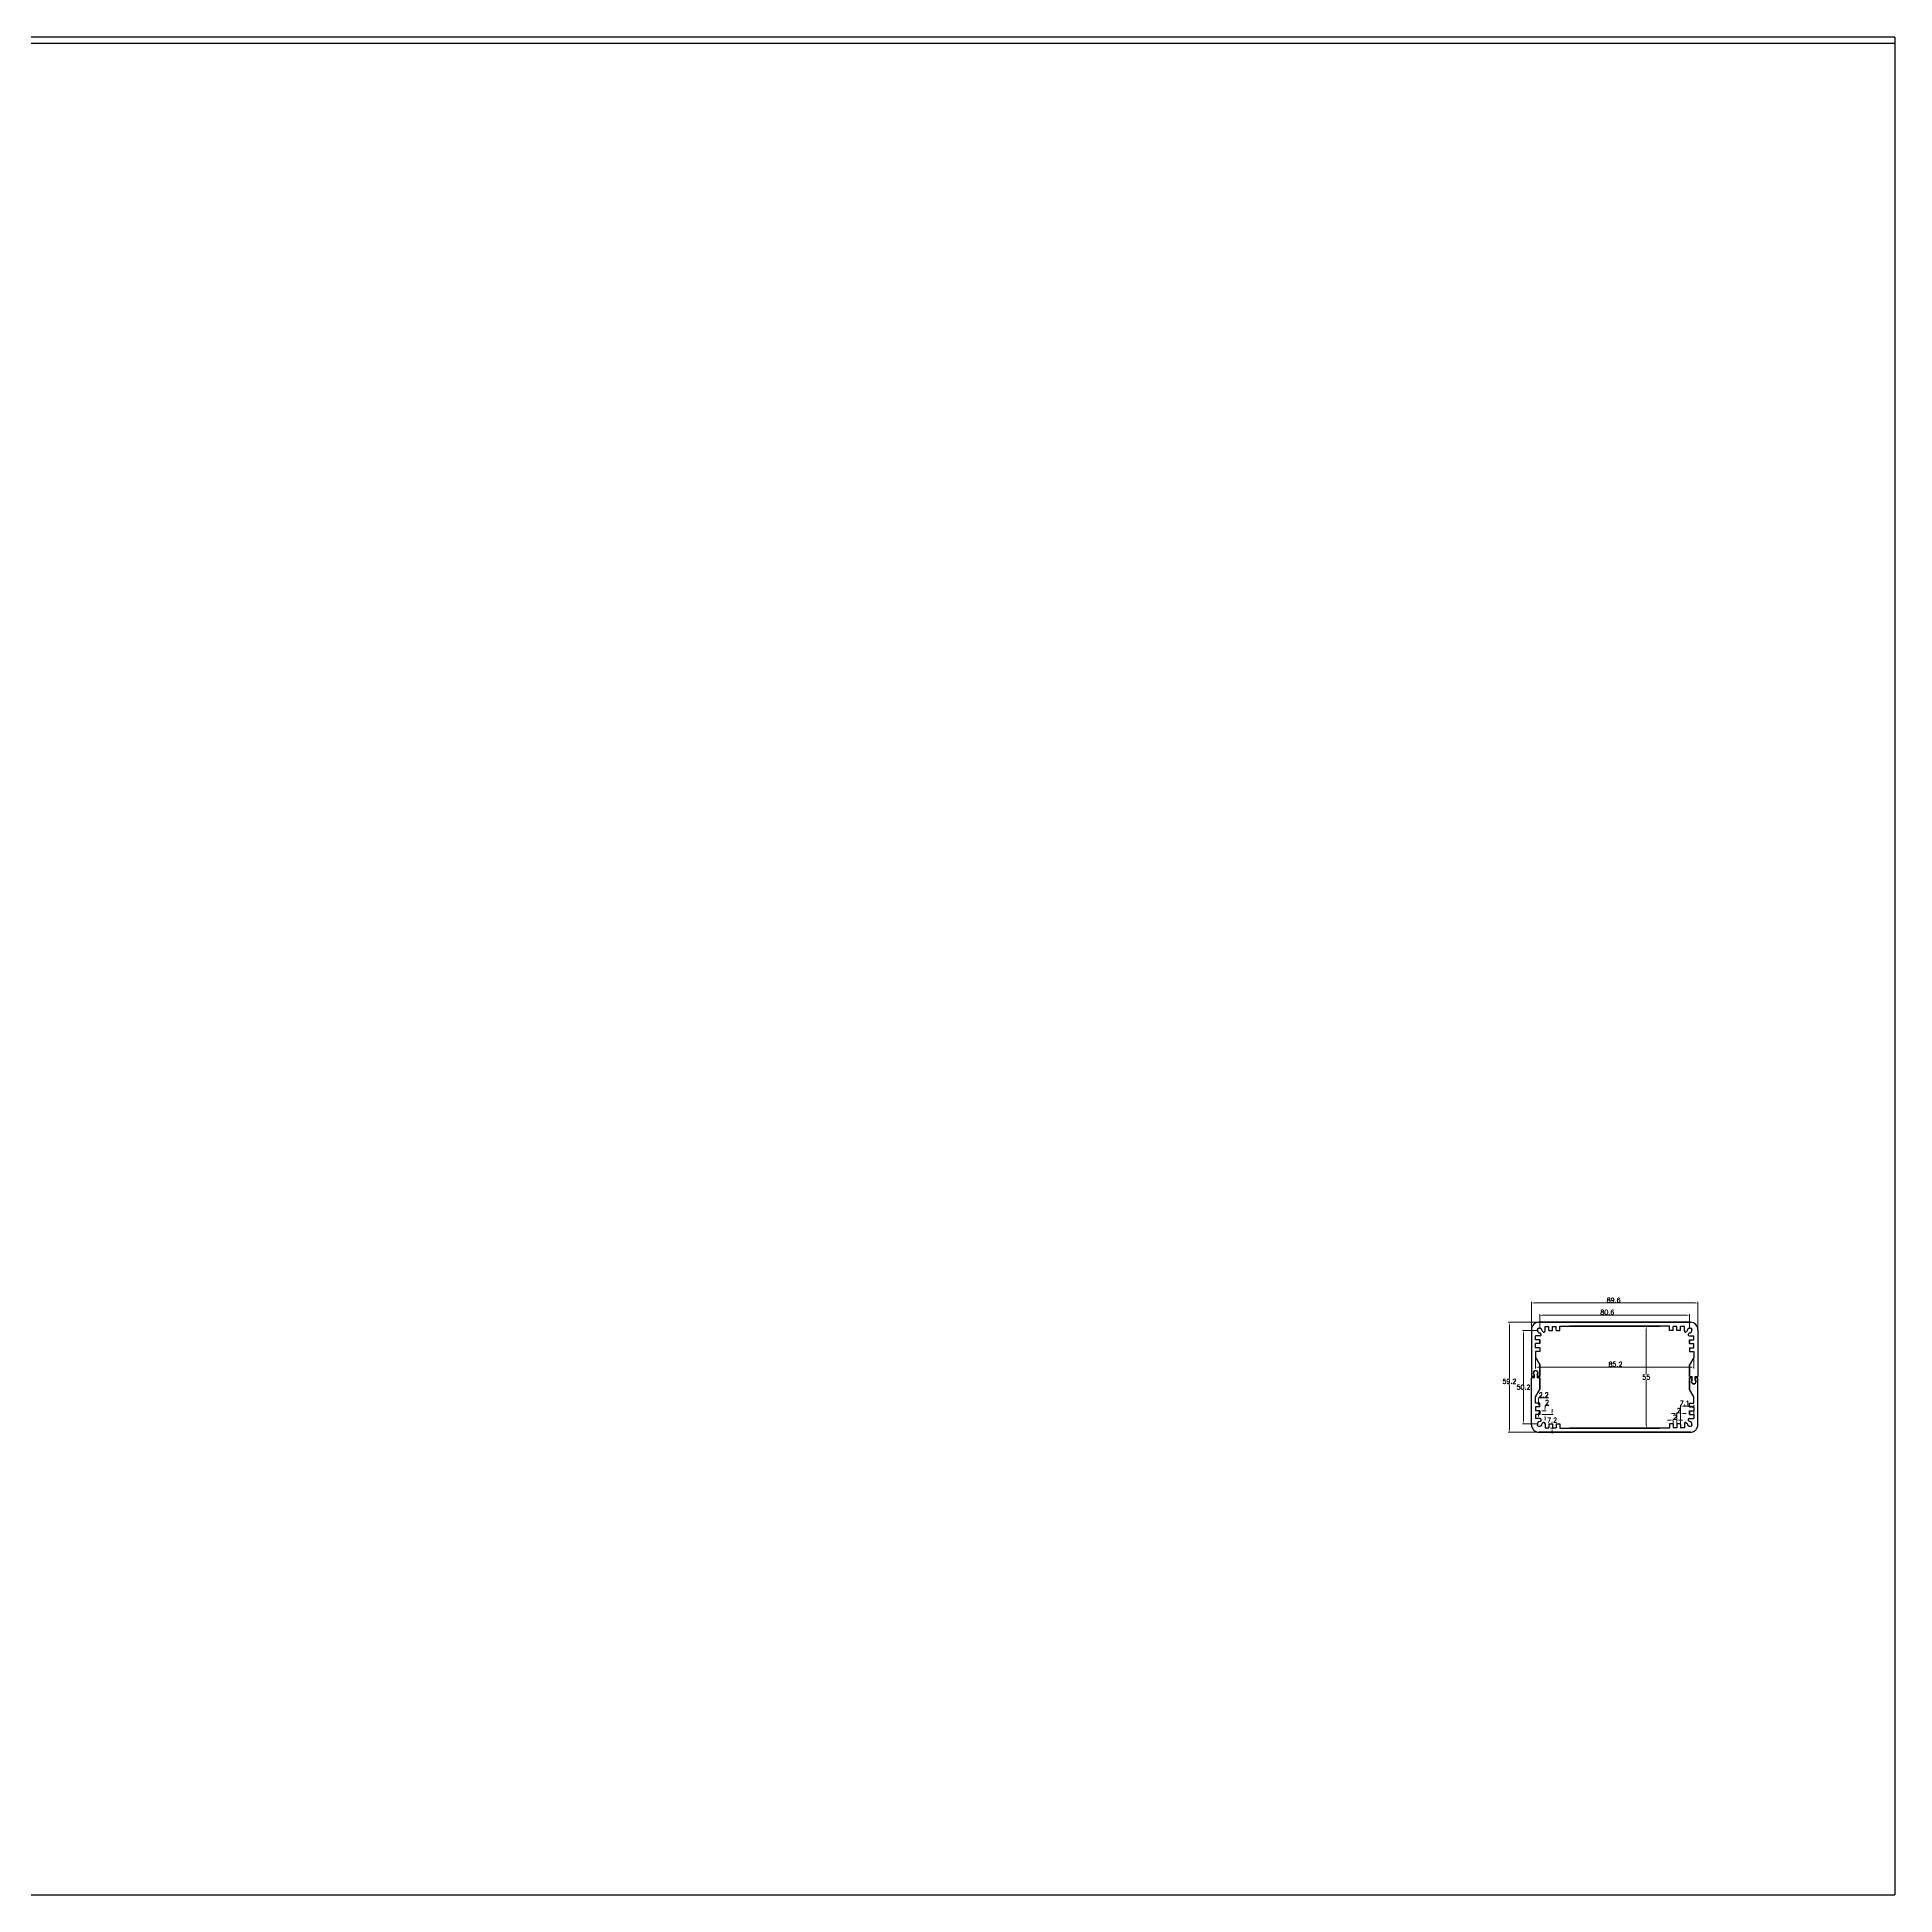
# Model space of a CAD drawing. Header units: millimetres. Extents: x 0 to 3061, y 0 to 1000.
# Drawn here: x 1000 to 2000, y 0 to 1000 of the extents above; entities that cross this region are included whole.
import ezdxf

# ---------------------------------------------------------------- set-up
doc = ezdxf.new("R2010")
doc.units = ezdxf.units.MM
doc.header["$PDMODE"] = 2
doc.header["$PDSIZE"] = 3
doc.layers.add('BORDERLINE', color=6, linetype='Continuous')
doc.styles.get("Standard").update_dxf_attribs({"font": 'txt.shx', "height": 2.5})
doc.dimstyles.new('ISO-25$0', dxfattribs={"dimtxt": 3.5, "dimasz": 1.5, "dimexe": 0.6, "dimexo": 1, "dimgap": 0.3, "dimtad": 1, "dimtih": 1, "dimtoh": 1, "dimdec": 1, "dimdsep": 46, "dimtxsty": 'Standard', "dimcen": 0, "dimclrd": 256, "dimclre": 256, "dimclrt": 256, "dimaunit": 1, "dimadec": 0, "dimazin": 3, "dimtfac": 1, "dimtdec": 1, "dimtofl": 0, "dimtmove": 0, "dimatfit": 3, "dimfxl": 0, "dimlwd": 9, "dimlwe": 9, "dimarcsym": 0})

# ---------------------------------------------------------------- blocks, each defined once
blk = doc.blocks.new('*D24')
at = {"lineweight": 9}
for p, q in [((1843.4, 306.1), (1866.8, 306.1)), ((1866.2, 304.6), (1866.2, 280.2)), ((1866.2, 252.6), (1866.2, 277.1)), ((1842, 251.1), (1866.8, 251.1))]:
    blk.add_line(p, q, dxfattribs=at)
for points in [[(1866, 304.6), (1866.5, 304.6), (1866.2, 306.1)], [(1866, 252.6), (1866.5, 252.6), (1866.2, 251.1)]]:
    blk.add_solid(points)
at = {"layer": 'Defpoints', "color": 0}
for p in [(1842.4, 306.1), (1841, 251.1), (1866.2, 251.1)]:
    blk.add_point(p, dxfattribs=at)
at = {"insert": (1866.2, 278.6), "char_height": 2.5, "attachment_point": 5}
blk.add_mtext('55', dxfattribs=at)
blk = doc.blocks.new('*D26')
at = {"lineweight": 9}
for p, q in [((1816.7, 308.2), (1791.9, 308.2)), ((1792.5, 306.7), (1792.5, 277.9)), ((1792.5, 250.5), (1792.5, 274.8)), ((1810.2, 249), (1791.9, 249))]:
    blk.add_line(p, q, dxfattribs=at)
for points in [[(1792.2, 306.7), (1792.7, 306.7), (1792.5, 308.2)], [(1792.2, 250.5), (1792.7, 250.5), (1792.5, 249)]]:
    blk.add_solid(points)
at = {"layer": 'Defpoints', "color": 0}
for p in [(1792.5, 308.2), (1817.7, 308.2), (1811.2, 249)]:
    blk.add_point(p, dxfattribs=at)
at = {"insert": (1792.5, 276.4), "char_height": 2.5, "attachment_point": 5}
blk.add_mtext('59.2', dxfattribs=at)
blk = doc.blocks.new('*D27')
at = {"lineweight": 9}
for p, q in [((1807.9, 303.7), (1799.5, 303.7)), ((1800.1, 302.2), (1800.1, 274.8)), ((1800.1, 255), (1800.1, 271.7)), ((1807.9, 253.5), (1799.5, 253.5))]:
    blk.add_line(p, q, dxfattribs=at)
for points in [[(1799.9, 302.2), (1800.4, 302.2), (1800.1, 303.7)], [(1799.9, 255), (1800.4, 255), (1800.1, 253.5)]]:
    blk.add_solid(points)
at = {"layer": 'Defpoints', "color": 0}
for p in [(1808.9, 303.7), (1800.1, 253.5), (1808.9, 253.5)]:
    blk.add_point(p, dxfattribs=at)
at = {"insert": (1800.1, 273.3), "char_height": 2.5, "attachment_point": 5}
blk.add_mtext('50.2', dxfattribs=at)
blk = doc.blocks.new('*D28')
at = {"lineweight": 9}
for p, q in [((1808.9, 304.7), (1808.9, 312.6)), ((1810.4, 312), (1888, 312)), ((1889.5, 304.7), (1889.5, 312.6))]:
    blk.add_line(p, q, dxfattribs=at)
for points in [[(1810.4, 312.2), (1810.4, 311.7), (1808.9, 312)], [(1888, 312.2), (1888, 311.7), (1889.5, 312)]]:
    blk.add_solid(points)
at = {"layer": 'Defpoints', "color": 0}
for p in [(1889.5, 312), (1808.9, 303.7), (1889.5, 303.7)]:
    blk.add_point(p, dxfattribs=at)
at = {"insert": (1845.2, 313.6), "char_height": 2.5, "attachment_point": 5}
blk.add_mtext('80.6', dxfattribs=at)
blk = doc.blocks.new('*D29')
at = {"lineweight": 9}
for p, q in [((1804.4, 304.7), (1804.4, 319.2)), ((1805.9, 318.6), (1892.5, 318.6)), ((1894, 302.8), (1894, 319.2))]:
    blk.add_line(p, q, dxfattribs=at)
for points in [[(1805.9, 318.8), (1805.9, 318.3), (1804.4, 318.6)], [(1892.5, 318.8), (1892.5, 318.3), (1894, 318.6)]]:
    blk.add_solid(points)
at = {"layer": 'Defpoints', "color": 0}
for p in [(1894, 318.6), (1804.4, 303.7), (1894, 301.8)]:
    blk.add_point(p, dxfattribs=at)
at = {"insert": (1848.6, 320.1), "char_height": 2.5, "attachment_point": 5}
blk.add_mtext('89.6', dxfattribs=at)
blk = doc.blocks.new('*D36')
at = {"lineweight": 9}
for p, q in [((1806.6, 289.9), (1806.6, 283.4)), ((1808.1, 284), (1890.3, 284)), ((1891.8, 288.2), (1891.8, 283.4))]:
    blk.add_line(p, q, dxfattribs=at)
for points in [[(1808.1, 284.3), (1808.1, 283.8), (1806.6, 284)], [(1890.3, 284.3), (1890.3, 283.8), (1891.8, 284)]]:
    blk.add_solid(points)
at = {"layer": 'Defpoints', "color": 0}
for p in [(1806.6, 290.9), (1891.8, 289.2), (1891.8, 284)]:
    blk.add_point(p, dxfattribs=at)
at = {"insert": (1849.6, 285.6), "char_height": 2.5, "attachment_point": 5}
blk.add_mtext('85.2', dxfattribs=at)
blk = doc.blocks.new('*D37')
at = {"lineweight": 9}
for p, q in [((1807.9, 262.7), (1807.6, 262.7)), ((1807.9, 260.5), (1807.6, 260.5)), ((1808.2, 264.2), (1808.2, 267.6)), ((1808.2, 267.6), (1813.5, 267.6)), ((1808.2, 259), (1808.2, 257.5))]:
    blk.add_line(p, q, dxfattribs=at)
for points in [[(1807.9, 264.2), (1808.4, 264.2), (1808.2, 262.7)], [(1807.9, 259), (1808.4, 259), (1808.2, 260.5)]]:
    blk.add_solid(points)
at = {"layer": 'Defpoints', "color": 0}
for p in [(1808.2, 260.5), (1808.9, 262.7), (1808.9, 260.5)]:
    blk.add_point(p, dxfattribs=at)
at = {"insert": (1811, 269.1), "char_height": 2.5, "attachment_point": 5}
blk.add_mtext('2.2', dxfattribs=at)
blk = doc.blocks.new('*D38')
at = {"lineweight": 9}
for p, q in [((1809.9, 260.5), (1812.3, 260.5)), ((1811.7, 262), (1811.7, 263.5)), ((1811.7, 263.5), (1813.7, 263.5)), ((1809.9, 258.5), (1812.3, 258.5)), ((1811.7, 257), (1811.7, 255.5))]:
    blk.add_line(p, q, dxfattribs=at)
for points in [[(1811.4, 262), (1811.9, 262), (1811.7, 260.5)], [(1811.4, 257), (1811.9, 257), (1811.7, 258.5)]]:
    blk.add_solid(points)
at = {"layer": 'Defpoints', "color": 0}
for p in [(1808.9, 260.5), (1808.9, 258.5), (1811.7, 258.5)]:
    blk.add_point(p, dxfattribs=at)
at = {"insert": (1812.8, 265.1), "char_height": 2.5, "attachment_point": 5}
blk.add_mtext('2', dxfattribs=at)
blk = doc.blocks.new('*D39')
at = {"lineweight": 9}
for p, q in [((1815.5, 260), (1815.5, 261.5)), ((1809.9, 258.5), (1816.1, 258.5)), ((1814.7, 251.3), (1816.1, 251.3)), ((1815.5, 249.8), (1815.5, 248.3))]:
    blk.add_line(p, q, dxfattribs=at)
for points in [[(1815.2, 260), (1815.7, 260), (1815.5, 258.5)], [(1815.2, 249.8), (1815.7, 249.8), (1815.5, 251.3)]]:
    blk.add_solid(points)
at = {"layer": 'Defpoints', "color": 0}
for p in [(1808.9, 258.5), (1813.7, 251.3), (1815.5, 251.3)]:
    blk.add_point(p, dxfattribs=at)
at = {"insert": (1815.5, 255.5), "char_height": 2.5, "attachment_point": 5}
blk.add_mtext('7.2', dxfattribs=at)
blk = doc.blocks.new('*D40')
at = {"lineweight": 9}
for p, q in [((1879.2, 255.6), (1877.7, 255.6)), ((1880.7, 252.3), (1880.7, 256.2)), ((1882.7, 252.3), (1882.7, 256.2)), ((1884.2, 255.6), (1885.7, 255.6))]:
    blk.add_line(p, q, dxfattribs=at)
for points in [[(1879.2, 255.8), (1879.2, 255.3), (1880.7, 255.6)], [(1884.2, 255.8), (1884.2, 255.3), (1882.7, 255.6)]]:
    blk.add_solid(points)
at = {"layer": 'Defpoints', "color": 0}
for p in [(1880.7, 251.3), (1882.7, 255.6), (1882.7, 251.3)]:
    blk.add_point(p, dxfattribs=at)
at = {"insert": (1881.7, 257.2), "char_height": 2.5, "attachment_point": 5}
blk.add_mtext('2', dxfattribs=at)
blk = doc.blocks.new('*D41')
at = {"lineweight": 9}
for p, q in [((1881.2, 259.1), (1879.7, 259.1)), ((1882.7, 254.5), (1882.7, 259.7)), ((1884.7, 254.5), (1884.7, 259.7)), ((1886.2, 259.1), (1887.7, 259.1))]:
    blk.add_line(p, q, dxfattribs=at)
for points in [[(1881.2, 259.4), (1881.2, 258.9), (1882.7, 259.1)], [(1886.2, 259.4), (1886.2, 258.9), (1884.7, 259.1)]]:
    blk.add_solid(points)
at = {"layer": 'Defpoints', "color": 0}
for p in [(1882.7, 253.5), (1884.7, 259.1), (1884.7, 253.5)]:
    blk.add_point(p, dxfattribs=at)
at = {"insert": (1883.7, 260.7), "char_height": 2.5, "attachment_point": 5}
blk.add_mtext('2', dxfattribs=at)
blk = doc.blocks.new('*D42')
at = {"lineweight": 9}
for p, q in [((1884.7, 252.3), (1884.7, 263.7)), ((1886.2, 263.1), (1890.3, 263.1)), ((1891.8, 257.3), (1891.8, 263.7))]:
    blk.add_line(p, q, dxfattribs=at)
for points in [[(1886.2, 263.3), (1886.2, 262.8), (1884.7, 263.1)], [(1890.3, 263.3), (1890.3, 262.8), (1891.8, 263.1)]]:
    blk.add_solid(points)
at = {"layer": 'Defpoints', "color": 0}
for p in [(1891.8, 263.1), (1884.7, 251.3), (1891.8, 256.3)]:
    blk.add_point(p, dxfattribs=at)
at = {"insert": (1886.9, 264.7), "char_height": 2.5, "attachment_point": 5}
blk.add_mtext('7.1', dxfattribs=at)

msp = doc.modelspace()

# ---------------------------------------------------------------- linework, layer by layer
for p, q in [((1804.3892, 304.2365), (1804.3892, 279.0365)), ((1806.5892, 298.7365), (1806.5892, 300.9365)), ((1808.8892, 300.9365), (1806.5892, 300.9365)), ((1807.7255, 304.193), (1807.5356, 304.3829)), ((1808.4326, 304.9001), (1808.2427, 305.0901)), ((1889.9892, 308.2365), (1808.3892, 308.2365)), ((1808.3892, 308.2365), (1889.9892, 308.2365)), ((1809.5235, 301.9708), (1809.0027, 302.4917)), ((1809.5235, 301.9708), (1809.0027, 302.4917)), ((1810.6549, 303.1022), (1810.134, 303.623)), ((1811.686, 305.9365), (1813.686, 305.9365)), ((1811.686, 303.604), (1811.686, 305.9365)), ((1811.686, 303.604), (1811.686, 305.9365)), ((1813.686, 303.7365), (1813.686, 305.9365)), ((1813.686, 303.9365), (1813.686, 305.9365)), ((1813.686, 303.7365), (1815.686, 303.7365)), ((1815.686, 305.9365), (1817.686, 305.9365)), ((1815.686, 303.7365), (1815.686, 305.9365)), ((1817.686, 303.7365), (1817.686, 305.9365)), ((1817.686, 303.7365), (1819.686, 303.7365)), ((1819.686, 306.1365), (1873.4797, 306.1365)), ((1819.686, 303.7365), (1819.686, 306.1365)), ((1878.6923, 306.1365), (1824.8986, 306.1365)), ((1878.6923, 303.7365), (1878.6923, 306.1365)), ((1880.6923, 303.7365), (1878.6923, 303.7365)), ((1882.6923, 305.9365), (1880.6923, 305.9365)), ((1880.6923, 303.7365), (1880.6923, 305.9365)), ((1882.6923, 303.7365), (1882.6923, 305.9365)), ((1884.6923, 303.7365), (1882.6923, 303.7365)), ((1886.6923, 305.9365), (1884.6923, 305.9365)), ((1884.6923, 303.7365), (1884.6923, 305.9365)), ((1884.6923, 303.9365), (1884.6923, 305.9365)), ((1886.6923, 303.604), (1886.6923, 305.9365)), ((1886.6923, 303.604), (1886.6923, 305.9365)), ((1887.7235, 303.1022), (1888.2443, 303.623)), ((1888.8549, 301.9708), (1889.3757, 302.4917)), ((1888.8549, 301.9708), (1889.3757, 302.4917)), ((1889.4892, 300.9365), (1891.7892, 300.9365)), ((1889.9457, 304.9001), (1890.1356, 305.0901)), ((1890.6528, 304.193), (1890.8427, 304.3829)), ((1891.7892, 298.7365), (1891.7892, 300.9365)), ((1893.9892, 304.2365), (1893.9892, 279.0365)), ((1808.8892, 298.7365), (1806.5892, 298.7365)), ((1808.8892, 296.7365), (1806.5892, 296.7365)), ((1806.5892, 294.5365), (1806.5892, 296.7365)), ((1808.8892, 294.5365), (1806.5892, 294.5365)), ((1806.5892, 292.5365), (1806.5892, 289.2365)), ((1808.8892, 292.5365), (1806.5892, 292.5365)), ((1808.8892, 296.7365), (1808.8892, 298.7365)), ((1808.8892, 296.7365), (1808.8892, 298.7365)), ((1808.8892, 298.7365), (1808.8892, 296.7365)), ((1808.8892, 298.7365), (1808.8892, 296.7365)), ((1808.8892, 294.5365), (1808.8892, 292.5365)), ((1889.4892, 298.7365), (1891.7892, 298.7365)), ((1889.4892, 296.7365), (1889.4892, 298.7365)), ((1889.4892, 296.7365), (1889.4892, 298.7365)), ((1889.4892, 298.7365), (1889.4892, 296.7365)), ((1889.4892, 298.7365), (1889.4892, 296.7365)), ((1889.4892, 296.7365), (1891.7892, 296.7365)), ((1889.4892, 294.5365), (1891.7892, 294.5365)), ((1889.4892, 294.5365), (1889.4892, 292.5365)), ((1889.4892, 292.5365), (1891.7892, 292.5365)), ((1891.7892, 294.5365), (1891.7892, 296.7365)), ((1891.7892, 292.5365), (1891.7892, 289.2365)), ((1805.6392, 280.1058), (1805.6392, 279.0365)), ((1805.6392, 280.1058), (1805.6392, 279.0365)), ((1805.7892, 280.1619), (1805.7892, 278.2365)), ((1806.5892, 289.2365), (1808.8892, 285.2365)), ((1807.4892, 280.1619), (1807.4892, 278.2365)), ((1807.6392, 280.1058), (1807.6392, 279.0365)), ((1807.6392, 280.1058), (1807.6392, 279.0365)), ((1808.8892, 279.0365), (1808.8892, 285.2365)), ((1808.8892, 285.2365), (1808.8892, 279.0365)), ((1808.8892, 285.2365), (1808.8892, 279.0365)), ((1891.7892, 289.2365), (1889.4892, 285.2365)), ((1889.4892, 279.0365), (1889.4892, 285.2365)), ((1889.4892, 285.2365), (1889.4892, 279.0365)), ((1889.4892, 285.2365), (1889.4892, 279.0365)), ((1805.6392, 279.0365), (1804.3892, 279.0365)), ((1804.3892, 253.0365), (1804.3892, 278.2365)), ((1805.7892, 278.2365), (1804.3892, 278.2365)), ((1806.5892, 268.0365), (1808.8892, 272.0365)), ((1808.8892, 278.2365), (1807.4892, 278.2365)), ((1808.8892, 279.0365), (1807.6392, 279.0365)), ((1808.8892, 278.2365), (1808.8892, 272.0365)), ((1808.8892, 272.0365), (1808.8892, 278.2365)), ((1808.8892, 272.0365), (1808.8892, 278.2365)), ((1889.4892, 279.0365), (1890.8892, 279.0365)), ((1889.4892, 278.2365), (1890.7392, 278.2365)), ((1889.4892, 278.2365), (1889.4892, 272.0365)), ((1889.4892, 272.0365), (1889.4892, 278.2365)), ((1889.4892, 272.0365), (1889.4892, 278.2365)), ((1891.7892, 268.0365), (1889.4892, 272.0365)), ((1890.7392, 277.1672), (1890.7392, 278.2365)), ((1890.7392, 277.1672), (1890.7392, 278.2365)), ((1890.8892, 277.1111), (1890.8892, 279.0365)), ((1892.5892, 279.0365), (1893.9892, 279.0365)), ((1892.5892, 277.1111), (1892.5892, 279.0365)), ((1892.7392, 278.2365), (1893.9892, 278.2365)), ((1892.7392, 277.1672), (1892.7392, 278.2365)), ((1892.7392, 277.1672), (1892.7392, 278.2365)), ((1893.9892, 253.0365), (1893.9892, 278.2365)), ((1806.5892, 264.7365), (1806.5892, 268.0365)), ((1808.8892, 264.7365), (1806.5892, 264.7365)), ((1808.8892, 262.7365), (1806.5892, 262.7365)), ((1806.5892, 262.7365), (1806.5892, 260.5365)), ((1808.8892, 260.5365), (1806.5892, 260.5365)), ((1808.8892, 262.7365), (1808.8892, 264.7365)), ((1808.8892, 260.5365), (1808.8892, 258.5365)), ((1808.8892, 260.5365), (1808.8892, 258.5365)), ((1808.8892, 258.5365), (1808.8892, 260.5365)), ((1808.8892, 258.5365), (1808.8892, 260.5365)), ((1889.4892, 264.7365), (1891.7892, 264.7365)), ((1889.4892, 262.7365), (1889.4892, 264.7365)), ((1889.4892, 262.7365), (1891.7892, 262.7365)), ((1889.4892, 260.5365), (1891.7892, 260.5365)), ((1889.4892, 260.5365), (1889.4892, 258.5365)), ((1889.4892, 260.5365), (1889.4892, 258.5365)), ((1889.4892, 258.5365), (1889.4892, 260.5365)), ((1889.4892, 258.5365), (1889.4892, 260.5365)), ((1891.7892, 264.7365), (1891.7892, 268.0365)), ((1891.7892, 262.7365), (1891.7892, 260.5365)), ((1808.8892, 258.5365), (1806.5892, 258.5365)), ((1806.5892, 258.5365), (1806.5892, 256.3365)), ((1808.8892, 256.3365), (1806.5892, 256.3365)), ((1807.7255, 253.08), (1807.5356, 252.8901)), ((1808.4326, 252.3729), (1808.2427, 252.1829)), ((1809.5235, 255.3022), (1809.0027, 254.7813)), ((1809.5235, 255.3022), (1809.0027, 254.7813)), ((1810.6549, 254.1708), (1810.134, 253.65)), ((1811.686, 253.669), (1811.686, 251.3365)), ((1811.686, 253.669), (1811.686, 251.3365)), ((1811.686, 251.3365), (1813.686, 251.3365)), ((1813.686, 253.5365), (1813.686, 251.3365)), ((1813.686, 253.5365), (1815.686, 253.5365)), ((1813.686, 253.3365), (1813.686, 251.3365)), ((1815.686, 253.5365), (1815.686, 251.3365)), ((1815.686, 251.3365), (1817.686, 251.3365)), ((1817.686, 253.5365), (1817.686, 251.3365)), ((1817.686, 253.5365), (1819.686, 253.5365)), ((1819.686, 253.5365), (1819.686, 251.1365)), ((1819.686, 251.1365), (1873.4797, 251.1365)), ((1878.6923, 251.1365), (1824.8986, 251.1365)), ((1878.6923, 253.5365), (1878.6923, 251.1365)), ((1880.6923, 253.5365), (1878.6923, 253.5365)), ((1880.6923, 253.5365), (1880.6923, 251.3365)), ((1882.6923, 251.3365), (1880.6923, 251.3365)), ((1882.6923, 253.5365), (1882.6923, 251.3365)), ((1884.6923, 253.5365), (1882.6923, 253.5365)), ((1884.6923, 253.5365), (1884.6923, 251.3365)), ((1884.6923, 253.3365), (1884.6923, 251.3365)), ((1886.6923, 251.3365), (1884.6923, 251.3365)), ((1886.6923, 253.669), (1886.6923, 251.3365)), ((1886.6923, 253.669), (1886.6923, 251.3365)), ((1887.7235, 254.1708), (1888.2443, 253.65)), ((1888.8549, 255.3022), (1889.3757, 254.7813)), ((1888.8549, 255.3022), (1889.3757, 254.7813)), ((1889.4892, 258.5365), (1891.7892, 258.5365)), ((1889.4892, 256.3365), (1891.7892, 256.3365)), ((1889.9457, 252.3729), (1890.1356, 252.1829)), ((1890.6528, 253.08), (1890.8427, 252.8901)), ((1891.7892, 258.5365), (1891.7892, 256.3365)), ((1808.3892, 249.0365), (1889.9892, 249.0365)), ((1889.9892, 249.0365), (1808.3892, 249.0365))]:
    msp.add_line(p, q)
for centre, radius, start, end in [((1808.3892, 304.2365), 4, 90, 180), ((1808.8892, 303.7365), 1.5, 115.5287794, 154.4712206), ((1808.8892, 303.7365), 1.25, 158.5781785, 275.2081805), ((1808.8892, 303.7365), 1.25, 354.7918195, 111.4218215), ((1808.8892, 303.7365), 2.8, 270, 275.4788036), ((1809.0992, 301.5465), 0.6, 275.4788036, 45), ((1811.0791, 303.5264), 0.6, 225, 354.5211964), ((1808.8892, 303.7365), 2.8, 354.5211964, 2.7130825), ((1808.8892, 303.7365), 2.8, 354.5211964, 2.7130825), ((1889.4892, 303.7365), 2.8, 177.2869175, 185.4788036), ((1889.4892, 303.7365), 2.8, 177.2869175, 185.4788036), ((1887.2992, 303.5264), 0.6, 185.4788036, 315), ((1889.4892, 303.7365), 1.25, 68.5781785, 185.2081805), ((1889.2791, 301.5465), 0.6, 135, 264.5211964), ((1889.4892, 303.7365), 2.8, 264.5211964, 270), ((1889.4892, 303.7365), 1.25, 264.7918195, 21.4218215), ((1889.9892, 304.2365), 4, 0, 90), ((1889.4892, 303.7365), 1.5, 25.5287794, 64.4712206), ((1806.6392, 280.9365), 1.3, 320.2848628, 219.7151372), ((1806.6392, 280.9365), 1.3, 320.2848628, 219.7151372), ((1806.6392, 280.9365), 1.15, 317.6573945, 222.3426055), ((1891.7392, 276.3365), 1.3, 140.2848628, 39.7151372), ((1891.7392, 276.3365), 1.3, 140.2848628, 39.7151372), ((1891.7392, 276.3365), 1.15, 137.6573945, 42.3426055), ((1808.3892, 253.0365), 4, 180, 270), ((1808.8892, 253.5365), 1.5, 205.5287794, 244.4712206), ((1808.8892, 253.5365), 1.25, 84.7918195, 201.4218215), ((1808.8892, 253.5365), 1.25, 248.5781785, 5.2081805), ((1808.8892, 253.5365), 2.8, 84.5211964, 90), ((1809.0992, 255.7264), 0.6, 315, 84.5211964), ((1811.0791, 253.7465), 0.6, 5.4788036, 135), ((1808.8892, 253.5365), 2.8, 357.2869175, 5.4788036), ((1808.8892, 253.5365), 2.8, 357.2869175, 5.4788036), ((1889.4892, 253.5365), 2.8, 174.5211964, 182.7130825), ((1889.4892, 253.5365), 2.8, 174.5211964, 182.7130825), ((1887.2992, 253.7465), 0.6, 45, 174.5211964), ((1889.4892, 253.5365), 1.25, 174.7918195, 291.4218215), ((1889.2791, 255.7264), 0.6, 95.4788036, 225), ((1889.4892, 253.5365), 2.8, 90, 95.4788036), ((1889.4892, 253.5365), 1.25, 338.5781785, 95.2081805), ((1889.9892, 253.0365), 4, 270, 0), ((1889.4892, 253.5365), 1.5, 295.5287794, 334.4712206)]:
    msp.add_arc(centre, radius, start, end)
at = {"layer": 'BORDERLINE'}
for p, q in [((2000, 1000), (0, 1000)), ((2000, 1000), (2000, 0)), ((2000, 996.5), (0, 996.5)), ((0, 0), (2000, 0))]:
    msp.add_line(p, q, dxfattribs=at)

# ---------------------------------------------------------------- dimensions: what is measured, and where the dimension line sits
for base, p1, p2, picture, middle in [((1893.9892, 318.5635), (1804.3892, 303.7365), (1893.9892, 301.8045), '*D29', (1848.5588, 318.5635)), ((1889.4892, 311.9826), (1808.8892, 303.7365), (1889.4892, 303.7365), '*D28', (1845.1529, 311.9826)), ((1891.7892, 284.0493), (1806.5892, 290.8865), (1891.7892, 289.2365), '*D36', (1849.5807, 284.0493)), ((1884.6923, 259.1052), (1882.6923, 253.5365), (1884.6923, 253.5365), '*D41', (1883.6923, 259.1052)), ((1891.7892, 263.091), (1884.6923, 251.3365), (1891.7892, 256.3365), '*D42', (1886.9297, 263.091)), ((1882.6923, 255.5815), (1880.6923, 251.3365), (1882.6923, 251.3365), '*D40', (1881.6923, 255.5815))]:
    dim = msp.add_linear_dim(base=base, p1=p1, p2=p2, dimstyle='ISO-25$0')
    dim.commit()
    dim.dimension.update_dxf_attribs({"geometry": picture, "text_midpoint": middle, "dimtype": 160})
for base, p1, p2, picture, middle in [((1792.4756, 308.2365), (1811.2367, 249.0365), (1817.7381, 308.2365), '*D26', (1792.4756, 276.3599)), ((1800.1465, 253.5365), (1808.8892, 303.7365), (1808.8892, 253.5365), '*D27', (1800.1465, 273.2528)), ((1866.2196, 251.1365), (1842.4432, 306.1365), (1840.9572, 251.1365), '*D24', (1866.2196, 278.6365)), ((1808.1833, 260.5365), (1808.8892, 262.7365), (1808.8892, 260.5365), '*D37', (1811.0113, 267.5531)), ((1811.6589, 258.5365), (1808.8892, 260.5365), (1808.8892, 258.5365), '*D38', (1812.8199, 263.5365)), ((1815.4843, 251.3365), (1808.8892, 258.5365), (1813.686, 251.3365), '*D39', (1815.4843, 255.5308))]:
    dim = msp.add_linear_dim(base=base, p1=p1, p2=p2, angle=90, dimstyle='ISO-25$0')
    dim.commit()
    dim.dimension.update_dxf_attribs({"geometry": picture, "text_midpoint": middle, "dimtype": 160})

doc.saveas('drawing.dxf')
